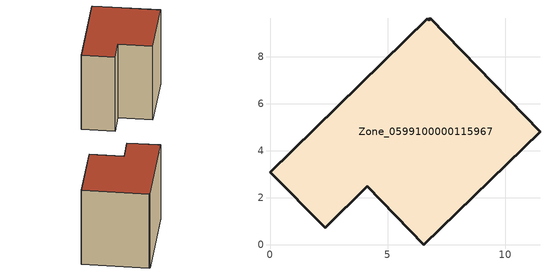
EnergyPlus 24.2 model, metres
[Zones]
Zone_0599100000115967
 floor ground (C_G): 6.75,9.55 6.81,9.62 11.49,4.81 6.55,0 4.13,2.48 2.34,0.72 0,3.09 6.69,9.62 z0
 wall outside (C_F): 6.69,9.62 0,3.09 2.34,0.72 4.13,2.48 6.55,0 11.49,4.81 6.81,9.62 6.75,9.55 6.69,9.62 z0:8.45
 roof outside (C_R): 6.75,9.55 6.69,9.62 0,3.09 2.34,0.72 4.13,2.48 6.55,0 11.49,4.81 6.81,9.62 z8.45
[BUILDING]
Pand.0599100000115967: North Axis=0; Terrain=City; Loads Convergence Tolerance Value=0.04; Temperature Convergence Tolerance Value=0.4; Solar Distribution=FullExterior; Maximum Number of Warmup Days=25; Minimum Number of Warmup Days=1
[Site:Location]
Rotterdam.The.Hague.AP_ZH_NLD Design_Conditions: Latitude=51.96; Longitude=4.45; Time Zone=1; Elevation=-4.5
[SITE:GROUNDTEMPERATURE:BUILDINGSURFACE]
18, 18, 18, 18, 18, 18, 18, 18, 18, 18, 18, 18
[MATERIAL] Thermal Absorptance=0.9; Solar Absorptance=0.7; Visible Absorptance=0.7
Name | Roughness | Thickness | Conductivity | Density | Specific Heat
G.TC.1975-1991 | MediumSmooth | 0.15 | 0.288461 | 540 | 1210
F.TC.1975-1991 | Rough | 0.3 | 0.230769 | 1920 | 840
R.TC.1975-1991 | MediumRough | 0.2 | 0.153846 | 1500 | 1000
[CONSTRUCTION]
C_G: G.TC.1975-1991
C_F: F.TC.1975-1991
C_R: R.TC.1975-1991
[ZONE]
Zone_0599100000115967: Type=1; Multiplier=1; Ceiling Height=Autocalculate; Volume=Autocalculate; Floor Area=autocalculate; Part of Total Floor Area=Yes
[ZONEINFILTRATION:DESIGNFLOWRATE]
Infil_Zone_0599100000115967: Zone or ZoneList or Space or SpaceList=Zone_0599100000115967; Schedule=AlwaysOn; Design Flow Rate Calculation Method=Flow/Area; Flow Rate per Floor Area=0.003; Constant Term Coefficient=1; Temperature Term Coefficient=0; Velocity Term Coefficient=0; Velocity Squared Term Coefficient=0
[HVACTEMPLATE:ZONE:IDEALLOADSAIRSYSTEM]
Zone_0599100000115967: Maximum Heating Supply Air Temperature=50; Minimum Cooling Supply Air Temperature=13; Maximum Heating Supply Air Humidity Ratio=0.0156; Minimum Cooling Supply Air Humidity Ratio=0.0077; Heating Limit=NoLimit; Cooling Limit=NoLimit; Dehumidification Control Type=ConstantSensibleHeatRatio; Cooling Sensible Heat Ratio=0.7; Dehumidification Setpoint=60; Humidification Control Type=None; Humidification Setpoint=30; Outdoor Air Method=None; Outdoor Air Flow Rate per Person=0.00944; Outdoor Air Flow Rate per Zone Floor Area=0; Outdoor Air Flow Rate per Zone=0; Demand Controlled Ventilation Type=None; Outdoor Air Economizer Type=NoEconomizer; Heat Recovery Type=None; Sensible Heat Recovery Effectiveness=0.7; Latent Heat Recovery Effectiveness=0.65
[ZONECONTROL:THERMOSTAT]
ThermostatControl_Zone_0599100000115967: Zone or ZoneList=Zone_0599100000115967; Control Type Schedule=DualSetpointControlType; Control 1=Thermostat_Zone_0599100000115967; Temperature Difference Between Cutout And Setpoint=0
[THERMOSTATSETPOINT:DUALSETPOINT]
Thermostat_Zone_0599100000115967: Heating Setpoint Temperature Schedule=HeatingSetpoint_Zone_0599100000115967; Cooling Setpoint Temperature Schedule=CoolingSetpoint_Zone_0599100000115967
[SCHEDULE:COMPACT]
HeatingSetpoint_Zone_0599100000115967: Through: 12/31, For: AllDays, Until: 24:00, 21
CoolingSetpoint_Zone_0599100000115967: Through: 12/31, For: AllDays, Until: 24:00, 24
DualSetpointControlType: Through: 12/31, For: AllDays, Until: 24:00, 4
AlwaysOn: Through: 12/31, For: AllDays, Until: 24:00, 1
